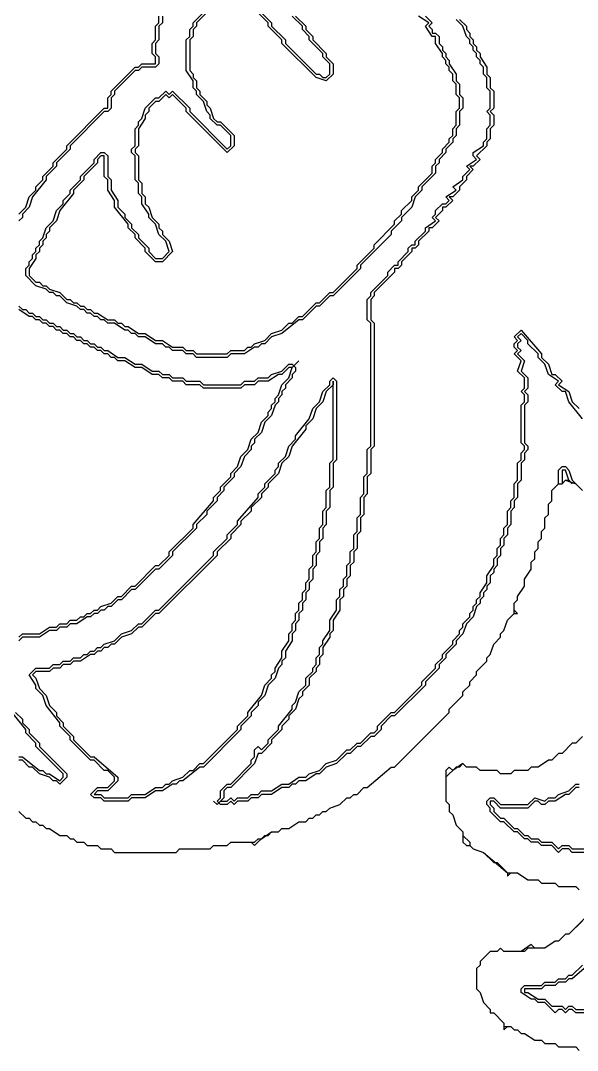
# Model space of a CAD drawing. Header units: millimetres. Extents: x 2 to 58.7, y 4.1 to 84.
# Drawn here: x 38.69 to 48.57, y 17.03 to 35.31 of the extents above; entities that cross this region are included whole.
import ezdxf

# ---------------------------------------------------------------- set-up
doc = ezdxf.new("R2010")
doc.units = ezdxf.units.MM
for name, color, linetype, true_color in [('CUT_OUTER', 1, 'Continuous', 0xa7a7a7), ('FILL_HAIR', 5, 'Continuous', 0x905530), ('FILL_SKIN', 3, 'Continuous', 0xfad3ab), ('FILL_WHITE', 4, 'Continuous', 0xf5f3f0), ('RAISED_METAL', 2, 'Continuous', 0xa7a7a7)]:
    doc.layers.add(name, color=color, linetype=linetype, true_color=true_color)

msp = doc.modelspace()

# ---------------------------------------------------------------- linework, layer by layer
at = {"layer": 'CUT_OUTER'}
for points in [[(38.662, 21.273), (38.783, 21.152), (38.844, 21.152), (38.904, 21.091), (38.965, 21.091), (39.026, 21.03), (39.086, 21.03), (39.147, 20.97), (39.207, 20.97), (39.389, 20.848), (39.51, 20.848), (39.571, 20.788), (39.632, 20.788), (39.692, 20.727), (39.813, 20.727), (39.874, 20.667), (40.056, 20.667), (40.116, 20.606), (40.298, 20.606), (40.359, 20.545), (41.45, 20.545), (41.51, 20.606), (42.056, 20.606), (42.116, 20.667), (42.359, 20.667), (42.419, 20.727), (42.783, 20.727), (42.843, 20.667), (43.025, 20.848), (43.086, 20.848), (43.146, 20.909), (43.268, 20.909), (43.328, 20.97), (43.449, 20.97), (43.631, 21.091), (43.752, 21.091), (43.813, 21.152), (43.874, 21.152), (43.934, 21.212), (43.995, 21.212), (44.055, 21.273), (44.116, 21.273), (44.177, 21.333), (44.358, 21.394), (44.48, 21.515), (44.54, 21.515), (44.601, 21.576), (44.661, 21.576), (44.783, 21.697), (44.843, 21.697), (45.267, 22.061), (45.328, 22.061), (46.297, 23.03), (46.297, 23.091), (46.54, 23.333), (46.54, 23.394), (46.661, 23.515), (46.661, 23.576), (46.782, 23.697), (46.782, 23.758), (46.964, 23.939), (46.964, 24), (47.025, 24.061), (47.085, 24.242), (47.206, 24.364), (47.206, 24.424), (47.267, 24.485), (47.328, 24.667), (47.449, 24.788), (47.509, 24.788), (47.449, 24.848), (47.449, 24.97), (47.509, 25.03), (47.509, 25.091), (47.631, 25.273), (47.631, 25.394), (47.752, 25.576), (47.752, 25.697), (47.812, 25.758), (47.812, 25.879), (47.873, 25.939), (47.873, 26.061), (47.934, 26.121), (47.934, 26.242), (47.994, 26.303), (47.994, 26.485), (48.055, 26.545), (48.055, 26.727), (48.115, 26.788), (48.115, 26.97), (48.237, 27.091), (48.297, 27.091), (48.358, 27.152), (48.54, 27.091), (48.661, 26.97)], [(48.661, 22.606), (48.54, 22.485), (48.479, 22.485), (48.297, 22.303), (48.237, 22.303), (48.115, 22.182), (48.055, 22.182), (47.873, 22.061), (47.752, 22.061), (47.691, 22), (47.449, 22), (47.388, 21.939), (47.206, 21.939), (47.146, 22), (46.843, 22), (46.782, 22.061), (46.6, 22.061), (46.54, 22.121), (46.358, 22), (46.297, 22.061), (46.237, 22), (46.237, 21.455), (46.297, 21.394), (46.297, 21.273), (46.358, 21.212), (46.419, 21.03), (46.54, 20.909), (46.54, 20.727), (46.6, 20.667), (46.661, 20.667), (46.722, 20.606), (46.903, 20.545), (47.085, 20.364), (47.146, 20.364), (47.328, 20.182), (47.328, 20.121), (47.388, 20.182), (47.509, 20.182), (47.691, 20.061), (47.873, 20.061), (47.934, 20), (48.176, 20), (48.237, 19.939), (48.54, 19.939), (48.6, 19.879)], [(48.661, 19.333), (48.418, 19.091), (48.358, 19.091), (48.237, 18.97), (48.176, 18.97), (47.994, 18.848), (47.812, 18.848), (47.752, 18.909), (47.57, 18.788), (47.267, 18.788), (47.206, 18.848), (47.146, 18.788), (47.025, 18.788), (46.843, 18.606), (46.843, 18.545), (46.782, 18.485), (46.782, 18.121), (46.843, 18.061), (46.903, 17.879), (47.025, 17.758), (47.025, 17.697), (47.085, 17.697), (47.267, 17.515), (47.267, 17.394), (47.328, 17.455), (47.388, 17.455), (47.449, 17.394), (47.509, 17.394), (47.57, 17.333), (47.631, 17.333), (47.812, 17.212), (47.934, 17.212), (47.994, 17.152), (48.176, 17.152), (48.237, 17.091), (48.54, 17.091), (48.6, 17.03)]]:
    msp.add_lwpolyline(points, dxfattribs=at)
at = {"layer": 'FILL_HAIR'}
for points in [[(46.479, 35.333), (46.6, 35.212), (46.6, 35.152), (46.661, 35.091), (46.661, 35.03), (46.722, 34.97), (46.722, 34.909), (46.782, 34.848), (46.782, 34.788), (46.843, 34.727), (46.843, 34.667), (46.964, 34.485), (46.964, 34.364), (47.025, 34.303), (47.025, 34.121), (47.085, 34.061), (47.085, 33.758), (47.025, 33.697), (47.085, 33.636), (47.085, 33.455), (47.025, 33.394), (47.025, 33.212), (46.964, 33.152), (46.964, 33.091), (46.782, 32.909), (46.843, 32.848), (46.722, 32.727), (46.661, 32.727), (46.722, 32.667), (46.6, 32.545), (46.6, 32.485), (46.479, 32.364), (46.479, 32.303), (46.358, 32.182), (46.297, 32.182), (46.358, 32.121), (46.237, 32), (46.176, 32), (46.176, 31.939), (46.055, 31.818), (46.116, 31.758), (45.994, 31.636), (45.934, 31.636), (45.934, 31.576), (45.752, 31.394), (45.752, 31.333), (45.691, 31.273), (45.631, 31.273), (45.631, 31.212), (45.449, 31.03), (45.449, 30.97), (45.389, 30.909), (45.328, 30.909), (45.328, 30.848), (44.964, 30.485), (44.964, 30.424), (44.904, 30.364), (44.904, 30), (44.964, 29.939), (44.964, 27.758), (44.904, 27.697), (44.904, 27.273), (44.843, 27.212), (44.843, 26.909), (44.783, 26.848), (44.783, 26.545), (44.722, 26.485), (44.722, 26.242), (44.661, 26.182), (44.661, 25.939), (44.601, 25.879), (44.601, 25.697), (44.54, 25.636), (44.54, 25.455), (44.48, 25.394), (44.48, 25.273), (44.419, 25.212), (44.419, 25.091), (44.358, 25.03), (44.358, 24.848), (44.237, 24.667), (44.237, 24.485), (44.177, 24.424), (44.177, 24.364), (44.055, 24.182), (44.055, 24.061), (43.995, 24), (43.995, 23.879), (43.934, 23.818), (43.934, 23.758), (43.813, 23.636), (43.813, 23.515), (43.692, 23.394), (43.692, 23.333), (43.631, 23.273), (43.571, 23.091), (43.449, 22.97), (43.449, 22.909), (43.328, 22.788), (43.328, 22.727), (43.146, 22.545), (43.146, 22.485), (42.965, 22.303), (42.904, 22.303), (42.843, 22.121), (42.419, 21.697), (42.359, 21.697), (42.298, 21.636), (42.298, 21.515), (42.177, 21.394), (42.116, 21.455), (42.177, 21.394), (42.237, 21.455), (42.359, 21.455), (42.419, 21.515), (42.48, 21.455), (42.54, 21.515), (42.722, 21.515), (42.783, 21.576), (42.904, 21.576), (42.965, 21.636), (43.146, 21.636), (43.328, 21.758), (43.449, 21.758), (43.631, 21.879), (43.752, 21.879), (43.813, 21.939), (43.995, 22), (44.116, 22.121), (44.298, 22.182), (44.48, 22.364), (44.54, 22.364), (44.661, 22.485), (44.722, 22.485), (44.904, 22.667), (44.964, 22.667), (45.025, 22.727), (45.025, 22.788), (45.267, 23.03), (45.328, 23.03), (45.813, 23.515), (45.813, 23.576), (46.055, 23.818), (46.055, 23.879), (46.176, 24), (46.176, 24.061), (46.358, 24.242), (46.358, 24.303), (46.479, 24.424), (46.479, 24.485), (46.54, 24.545), (46.54, 24.606), (46.661, 24.727), (46.661, 24.788), (46.722, 24.848), (46.722, 24.909), (46.782, 24.97), (46.782, 25.03), (46.843, 25.091), (46.843, 25.152), (46.964, 25.333), (46.964, 25.455), (47.085, 25.636), (47.085, 25.758), (47.146, 25.818), (47.146, 25.939), (47.206, 26), (47.206, 26.121), (47.267, 26.182), (47.267, 26.303), (47.328, 26.364), (47.328, 26.606), (47.388, 26.667), (47.388, 26.788), (47.449, 26.848), (47.449, 27.091), (47.509, 27.152), (47.509, 27.455), (47.57, 27.515), (47.57, 27.636), (47.631, 27.697), (47.631, 27.758), (47.57, 27.818), (47.57, 28.485), (47.631, 28.545), (47.631, 28.667), (47.57, 28.727), (47.631, 28.788), (47.631, 28.97), (47.509, 29.091), (47.57, 29.273), (47.449, 29.394), (47.509, 29.455), (47.449, 29.515), (47.449, 29.576), (47.509, 29.636), (47.449, 29.697), (47.57, 29.818), (47.934, 29.394), (47.934, 29.333), (48.055, 29.212), (48.115, 29.03), (48.176, 29.03), (48.297, 28.909), (48.237, 28.848), (48.418, 28.727), (48.479, 28.545), (48.6, 28.424)], [(48.6, 21.697), (48.54, 21.697), (48.418, 21.576), (48.358, 21.576), (48.176, 21.455), (48.055, 21.455), (47.994, 21.394), (47.934, 21.394), (47.873, 21.455), (47.812, 21.455), (47.691, 21.333), (47.206, 21.333), (47.085, 21.455), (47.025, 21.455), (47.025, 21.394), (47.085, 21.333), (47.085, 21.273), (47.206, 21.152), (47.267, 21.152), (47.449, 20.97), (47.509, 20.97), (47.631, 20.848), (47.691, 20.848), (47.752, 20.788), (47.873, 20.788), (47.934, 20.727), (48.115, 20.727), (48.237, 20.606), (48.297, 20.667), (48.418, 20.667), (48.479, 20.606), (49.024, 20.606)], [(48.903, 18.667), (48.479, 18.303), (48.418, 18.303), (48.358, 18.242), (48.237, 18.242), (48.176, 18.182), (47.994, 18.182), (47.934, 18.121), (47.631, 18.121), (47.631, 18.061), (47.691, 18.061), (47.873, 17.939), (47.994, 17.939), (48.115, 17.818), (48.297, 17.818), (48.358, 17.758), (48.418, 17.818), (48.479, 17.818), (48.54, 17.758), (49.63, 17.758)]]:
    msp.add_lwpolyline(points, dxfattribs=at)
at = {"layer": 'FILL_SKIN'}
for points in [[(43.571, 35.394), (43.752, 35.212), (43.752, 35.152), (43.874, 35.03), (43.874, 34.97), (44.116, 34.727), (44.116, 34.667), (44.237, 34.545), (44.237, 34.364), (44.116, 34.242), (43.934, 34.303), (43.328, 34.909), (43.328, 34.97), (43.086, 35.212), (43.086, 35.273), (42.662, 35.697)], [(41.995, 35.455), (41.813, 35.273), (41.813, 35.212), (41.753, 35.152), (41.753, 35.03), (41.692, 34.97), (41.692, 34.424), (41.753, 34.364), (41.753, 34.303), (41.813, 34.242), (41.813, 34.121), (41.874, 34.061), (41.874, 34), (41.995, 33.879), (41.995, 33.818), (42.056, 33.758), (42.116, 33.576), (42.177, 33.515), (42.237, 33.515), (42.48, 33.273), (42.48, 33.091), (42.359, 32.97), (41.631, 33.697), (41.631, 33.758), (41.389, 34), (41.328, 33.939), (41.268, 34), (41.147, 33.879), (41.086, 33.879), (40.965, 33.758), (40.965, 33.697), (40.904, 33.636), (40.904, 33.576), (40.783, 33.394), (40.783, 33.091), (40.722, 33.03), (40.722, 32.97), (40.783, 32.909), (40.783, 32.485), (40.844, 32.424), (40.844, 32.242), (40.904, 32.182), (40.904, 32.061), (40.965, 32), (41.025, 31.818), (41.147, 31.697), (41.147, 31.636), (41.207, 31.576), (41.207, 31.515), (41.328, 31.394), (41.389, 31.212), (41.207, 31.03), (41.086, 31.03), (40.904, 31.212), (40.904, 31.273), (40.722, 31.455), (40.722, 31.515), (40.601, 31.636), (40.601, 31.697), (40.359, 32), (40.359, 32.121), (40.238, 32.303), (40.238, 32.485), (40.177, 32.545), (40.177, 32.909), (40.116, 32.909), (40.056, 32.848), (40.056, 32.788), (39.813, 32.545), (39.813, 32.485), (39.632, 32.303), (39.632, 32.242), (39.389, 31.939), (39.329, 31.758), (39.207, 31.636), (39.207, 31.576), (39.147, 31.515), (39.147, 31.455), (39.086, 31.394), (39.086, 31.333), (39.026, 31.273), (39.026, 31.212), (38.965, 31.152), (38.965, 31.091), (38.844, 30.909), (38.844, 30.788), (38.965, 30.667), (39.026, 30.667), (39.086, 30.606), (39.147, 30.606), (39.207, 30.545), (39.389, 30.485), (39.51, 30.364), (39.571, 30.364), (39.632, 30.303), (39.692, 30.303), (39.753, 30.242), (39.813, 30.242), (39.874, 30.182), (39.935, 30.182), (39.995, 30.121), (40.056, 30.121), (40.238, 30), (40.359, 30), (40.419, 29.939), (40.48, 29.939), (40.541, 29.879), (40.601, 29.879), (40.783, 29.758), (40.904, 29.758), (41.086, 29.636), (41.207, 29.636), (41.389, 29.515), (41.571, 29.515), (41.631, 29.455), (41.753, 29.455), (41.813, 29.394), (42.359, 29.394), (42.419, 29.455), (42.662, 29.455), (42.722, 29.515), (42.783, 29.515), (42.843, 29.576), (43.025, 29.636), (43.146, 29.758), (43.328, 29.818), (43.449, 29.939), (43.51, 29.939), (43.631, 30.061), (43.692, 30.061), (43.934, 30.303), (43.995, 30.303), (44.177, 30.485), (44.237, 30.485), (44.661, 30.909), (44.661, 30.97), (44.964, 31.273), (44.964, 31.333), (45.328, 31.697), (45.328, 31.758), (45.449, 31.879), (45.449, 31.939), (45.631, 32.121), (45.631, 32.182), (45.752, 32.303), (45.752, 32.364), (45.994, 32.606), (45.994, 32.727), (46.055, 32.788), (46.055, 32.848), (46.176, 32.97), (46.176, 33.03), (46.297, 33.152), (46.297, 33.212), (46.358, 33.273), (46.358, 33.394), (46.419, 33.455), (46.419, 33.697), (46.479, 33.758), (46.479, 33.939), (46.419, 34), (46.419, 34.182), (46.358, 34.242), (46.358, 34.364), (46.297, 34.424), (46.297, 34.485), (46.237, 34.545), (46.237, 34.606), (46.176, 34.667), (46.176, 34.727), (46.055, 34.909), (46.055, 35.03), (45.994, 35.03), (45.873, 35.212), (45.934, 35.273), (45.752, 35.394)]]:
    msp.add_lwpolyline(points, dxfattribs=at)
at = {"layer": 'FILL_WHITE'}
for points in [[(38.662, 31.879), (38.783, 32), (38.844, 32.182), (38.965, 32.303), (38.965, 32.364), (39.086, 32.485), (39.086, 32.545), (39.268, 32.727), (39.268, 32.788), (39.51, 33.03), (39.51, 33.091), (40.177, 33.758), (40.238, 33.758), (40.238, 33.939), (40.298, 34), (40.298, 34.061), (40.722, 34.485), (40.783, 34.485), (40.844, 34.545), (41.086, 34.545), (41.086, 34.667), (41.025, 34.727), (41.025, 34.909), (41.086, 34.97), (41.086, 35.212), (41.147, 35.273), (41.147, 35.394)], [(38.662, 24.364), (38.723, 24.424), (39.026, 24.424), (39.207, 24.545), (39.329, 24.545), (39.389, 24.606), (39.51, 24.606), (39.571, 24.667), (39.692, 24.667), (39.753, 24.727), (39.813, 24.727), (39.874, 24.788), (39.935, 24.788), (39.995, 24.848), (40.056, 24.848), (40.116, 24.909), (40.298, 24.97), (40.419, 25.091), (40.48, 25.091), (40.662, 25.273), (40.722, 25.273), (41.086, 25.636), (41.147, 25.636), (41.328, 25.818), (41.328, 25.879), (41.753, 26.303), (41.753, 26.364), (42.116, 26.788), (42.116, 26.848), (42.237, 26.97), (42.237, 27.03), (42.419, 27.212), (42.419, 27.273), (42.54, 27.394), (42.601, 27.576), (42.722, 27.697), (42.783, 27.879), (42.904, 28), (42.965, 28.182), (43.086, 28.303), (43.086, 28.364), (43.146, 28.424), (43.146, 28.485), (43.207, 28.545), (43.207, 28.606), (43.268, 28.667), (43.328, 28.848), (43.449, 28.97), (43.51, 29.152), (43.631, 29.273), (43.51, 29.152), (43.449, 29.152), (43.328, 29.03), (43.268, 29.03), (43.086, 28.909), (42.904, 28.909), (42.843, 28.848), (42.662, 28.848), (42.601, 28.788), (41.934, 28.788), (41.874, 28.848), (41.631, 28.848), (41.571, 28.909), (41.389, 28.909), (41.328, 28.97), (41.207, 28.97), (41.147, 29.03), (41.025, 29.03), (40.844, 29.152), (40.722, 29.152), (40.541, 29.273), (40.419, 29.273), (40.359, 29.333), (40.298, 29.333), (40.238, 29.394), (40.177, 29.394), (40.116, 29.455), (40.056, 29.455), (39.995, 29.515), (39.935, 29.515), (39.874, 29.576), (39.813, 29.576), (39.753, 29.636), (39.692, 29.636), (39.632, 29.697), (39.571, 29.697), (39.51, 29.758), (39.45, 29.758), (39.389, 29.818), (39.329, 29.818), (39.268, 29.879), (39.207, 29.879), (39.147, 29.939), (39.086, 29.939), (39.026, 30), (38.965, 30), (38.904, 30.061), (38.844, 30.061), (38.662, 30.182)], [(38.662, 22.242), (38.723, 22.242), (39.026, 22), (39.086, 22), (39.147, 21.939), (39.207, 21.939), (39.389, 21.818), (39.45, 21.879), (39.45, 21.939), (38.965, 22.424), (38.965, 22.485), (38.783, 22.667), (38.783, 22.727), (38.541, 23.03)]]:
    msp.add_lwpolyline(points, dxfattribs=at)
for points in [[(44.237, 28.909), (44.237, 28.848), (44.116, 28.727), (44.055, 28.545), (43.934, 28.424), (43.874, 28.242), (43.752, 28.121), (43.752, 28.061), (43.51, 27.758), (43.449, 27.576), (43.328, 27.455), (43.268, 27.273), (43.086, 27.091), (43.086, 27.03), (42.965, 26.909), (42.965, 26.848), (42.783, 26.667), (42.783, 26.606), (42.601, 26.424), (42.601, 26.364), (42.419, 26.182), (42.419, 26.121), (42.177, 25.879), (42.177, 25.818), (41.147, 24.788), (41.086, 24.788), (40.844, 24.545), (40.783, 24.545), (40.662, 24.424), (40.48, 24.364), (40.359, 24.242), (40.298, 24.242), (40.238, 24.182), (40.177, 24.182), (40.116, 24.121), (40.056, 24.121), (39.995, 24.061), (39.935, 24.061), (39.753, 23.939), (39.632, 23.939), (39.571, 23.879), (39.45, 23.879), (39.389, 23.818), (39.268, 23.818), (39.207, 23.758), (38.965, 23.758), (38.904, 23.697), (38.965, 23.636), (39.026, 23.455), (39.147, 23.333), (39.207, 23.152), (39.329, 23.03), (39.329, 22.97), (39.45, 22.848), (39.45, 22.788), (39.632, 22.606), (39.632, 22.545), (39.935, 22.242), (39.995, 22.242), (40.419, 21.879), (40.419, 21.818), (40.238, 21.636), (40.056, 21.636), (39.995, 21.576), (40.116, 21.576), (40.177, 21.515), (40.601, 21.515), (40.662, 21.576), (40.904, 21.576), (41.086, 21.697), (41.207, 21.697), (41.268, 21.758), (41.328, 21.758), (41.389, 21.818), (41.571, 21.879), (41.692, 22), (41.753, 22), (41.874, 22.121), (41.934, 22.121), (42.54, 22.727), (42.54, 22.788), (42.722, 22.97), (42.722, 23.03), (42.965, 23.333), (43.025, 23.515), (43.146, 23.636), (43.146, 23.697), (43.207, 23.758), (43.207, 23.818), (43.328, 24), (43.328, 24.121), (43.449, 24.303), (43.449, 24.424), (43.51, 24.485), (43.51, 24.606), (43.571, 24.667), (43.571, 24.788), (43.631, 24.848), (43.631, 24.97), (43.692, 25.03), (43.692, 25.152), (43.752, 25.212), (43.752, 25.333), (43.813, 25.394), (43.813, 25.576), (43.874, 25.636), (43.874, 25.818), (43.934, 25.879), (43.934, 26.061), (43.995, 26.121), (43.995, 26.303), (44.055, 26.364), (44.055, 26.606), (44.116, 26.667), (44.116, 26.97), (44.177, 27.03), (44.177, 27.455), (44.237, 27.515)], [(48.297, 27.333), (48.297, 27.091), (48.358, 27.152), (48.418, 27.152), (48.479, 27.091), (48.418, 27.152), (48.358, 27.333)]]:
    msp.add_lwpolyline(points, close=True, dxfattribs=at)
at = {"layer": 'RAISED_METAL'}
for points in [[(42.662, 35.758), (43.146, 35.273), (43.146, 35.212), (43.389, 34.97), (43.389, 34.909), (43.934, 34.364), (43.995, 34.364), (44.055, 34.303), (44.116, 34.303), (44.177, 34.364), (44.177, 34.545), (44.055, 34.667), (44.055, 34.727), (43.813, 34.97), (43.813, 35.03), (43.692, 35.152), (43.692, 35.212), (43.51, 35.394)], [(45.873, 35.394), (45.994, 35.273), (45.934, 35.212), (45.994, 35.152), (45.994, 35.091), (46.055, 35.091), (46.116, 35.03), (46.116, 34.909), (46.176, 34.848), (46.176, 34.788), (46.237, 34.727), (46.237, 34.667), (46.297, 34.606), (46.297, 34.545), (46.419, 34.364), (46.419, 34.242), (46.479, 34.182), (46.479, 34), (46.54, 33.939), (46.54, 33.758), (46.479, 33.697), (46.479, 33.455), (46.419, 33.394), (46.419, 33.273), (46.358, 33.212), (46.358, 33.152), (46.237, 33.03), (46.237, 32.97), (46.116, 32.848), (46.116, 32.788), (46.055, 32.727), (46.055, 32.606), (45.813, 32.364), (45.813, 32.303), (45.691, 32.182), (45.631, 32), (45.449, 31.818), (45.449, 31.758), (45.267, 31.576), (45.267, 31.515), (44.722, 30.97), (44.722, 30.909), (44.237, 30.424), (44.177, 30.424), (43.995, 30.242), (43.934, 30.242), (43.692, 30), (43.631, 30), (43.328, 29.758), (43.146, 29.697), (43.025, 29.576), (42.965, 29.576), (42.904, 29.515), (42.843, 29.515), (42.662, 29.394), (42.419, 29.394), (42.359, 29.333), (41.813, 29.333), (41.753, 29.394), (41.631, 29.394), (41.571, 29.455), (41.389, 29.455), (41.328, 29.515), (41.268, 29.515), (41.207, 29.576), (41.086, 29.576), (40.904, 29.697), (40.783, 29.697), (40.722, 29.758), (40.662, 29.758), (40.601, 29.818), (40.541, 29.818), (40.359, 29.939), (40.238, 29.939), (40.177, 30), (40.116, 30), (40.056, 30.061), (39.995, 30.061), (39.935, 30.121), (39.874, 30.121), (39.813, 30.182), (39.753, 30.182), (39.692, 30.242), (39.51, 30.303), (39.389, 30.424), (39.329, 30.424), (39.268, 30.485), (39.207, 30.485), (39.147, 30.545), (38.965, 30.606), (38.783, 30.788), (38.783, 30.909), (38.844, 30.97), (38.844, 31.03), (38.904, 31.091), (38.904, 31.152), (38.965, 31.212), (38.965, 31.273), (39.026, 31.333), (39.026, 31.394), (39.086, 31.455), (39.147, 31.636), (39.268, 31.758), (39.329, 31.939), (39.45, 32.061), (39.45, 32.121), (39.571, 32.242), (39.571, 32.303), (39.753, 32.485), (39.753, 32.545), (39.995, 32.788), (39.995, 32.848), (40.116, 32.97), (40.177, 32.97), (40.238, 32.909), (40.238, 32.545), (40.298, 32.485), (40.298, 32.303), (40.419, 32.121), (40.419, 32), (40.541, 31.879), (40.541, 31.818), (40.662, 31.697), (40.662, 31.636), (40.783, 31.515), (40.783, 31.455), (40.965, 31.273), (40.965, 31.212), (41.086, 31.091), (41.207, 31.091), (41.328, 31.212), (41.268, 31.394), (41.147, 31.515), (41.086, 31.697), (40.965, 31.818), (40.965, 31.879), (40.844, 32.061), (40.844, 32.182), (40.783, 32.242), (40.783, 32.424), (40.722, 32.485), (40.722, 32.909), (40.662, 32.97), (40.662, 33.03), (40.722, 33.091), (40.722, 33.394), (40.783, 33.455), (40.783, 33.515), (40.844, 33.576), (40.904, 33.758), (41.086, 33.939), (41.147, 33.939), (41.268, 34.061), (41.328, 34), (41.389, 34.061), (41.692, 33.758), (41.692, 33.697), (42.359, 33.03), (42.419, 33.091), (42.419, 33.273), (42.237, 33.455), (42.177, 33.455), (42.056, 33.576), (42.056, 33.636), (41.995, 33.697), (41.934, 33.879), (41.813, 34), (41.813, 34.061), (41.753, 34.121), (41.753, 34.242), (41.631, 34.424), (41.631, 34.97), (41.692, 35.03), (41.692, 35.152), (41.753, 35.212), (41.753, 35.273), (41.995, 35.515)], [(41.207, 35.394), (41.207, 35.273), (41.147, 35.212), (41.147, 34.97), (41.086, 34.909), (41.086, 34.727), (41.147, 34.667), (41.147, 34.545), (41.086, 34.485), (40.844, 34.485), (40.783, 34.424), (40.722, 34.424), (40.359, 34.061), (40.359, 34), (40.298, 33.939), (40.298, 33.758), (40.238, 33.697), (40.177, 33.697), (39.571, 33.091), (39.571, 33.03), (39.329, 32.788), (39.329, 32.727), (39.147, 32.545), (39.147, 32.485), (38.904, 32.182), (38.844, 32), (38.723, 31.879), (38.723, 31.818), (38.662, 31.758)], [(48.661, 28.242), (48.418, 28.545), (48.358, 28.727), (48.297, 28.727), (48.176, 28.848), (48.237, 28.909), (48.055, 29.03), (47.994, 29.212), (47.873, 29.333), (47.873, 29.394), (47.691, 29.576), (47.691, 29.636), (47.57, 29.758), (47.509, 29.697), (47.57, 29.636), (47.509, 29.576), (47.509, 29.515), (47.57, 29.455), (47.509, 29.394), (47.631, 29.273), (47.57, 29.091), (47.691, 28.97), (47.691, 28.788), (47.631, 28.727), (47.691, 28.667), (47.691, 28.545), (47.631, 28.485), (47.631, 27.818), (47.691, 27.758), (47.691, 27.697), (47.631, 27.636), (47.631, 27.515), (47.57, 27.455), (47.57, 27.152), (47.509, 27.091), (47.509, 26.848), (47.449, 26.788), (47.449, 26.667), (47.388, 26.606), (47.388, 26.364), (47.328, 26.303), (47.328, 26.182), (47.267, 26.121), (47.267, 26), (47.206, 25.939), (47.206, 25.818), (47.146, 25.758), (47.146, 25.636), (47.085, 25.576), (47.085, 25.515), (47.025, 25.455), (47.025, 25.333), (46.964, 25.273), (46.964, 25.212), (46.903, 25.152), (46.903, 25.091), (46.843, 25.03), (46.843, 24.97), (46.782, 24.909), (46.722, 24.727), (46.6, 24.606), (46.54, 24.424), (46.419, 24.303), (46.419, 24.242), (46.237, 24.061), (46.237, 24), (46.116, 23.879), (46.116, 23.818), (45.873, 23.576), (45.873, 23.515), (45.328, 22.97), (45.267, 22.97), (45.086, 22.788), (45.086, 22.727), (44.964, 22.606), (44.904, 22.606), (44.722, 22.424), (44.661, 22.424), (44.54, 22.303), (44.48, 22.303), (44.298, 22.121), (44.116, 22.061), (43.995, 21.939), (43.934, 21.939), (43.752, 21.818), (43.631, 21.818), (43.571, 21.758), (43.51, 21.758), (43.449, 21.697), (43.328, 21.697), (43.146, 21.576), (42.965, 21.576), (42.904, 21.515), (42.783, 21.515), (42.722, 21.455), (42.54, 21.455), (42.48, 21.394), (42.419, 21.455), (42.359, 21.394), (42.237, 21.394), (42.177, 21.455), (42.237, 21.515), (42.237, 21.636), (42.359, 21.758), (42.419, 21.758), (42.783, 22.121), (42.783, 22.182), (42.843, 22.242), (42.843, 22.364), (42.904, 22.424), (42.965, 22.364), (43.086, 22.485), (43.086, 22.545), (43.268, 22.727), (43.268, 22.788), (43.51, 23.091), (43.51, 23.152), (43.571, 23.212), (43.631, 23.394), (43.752, 23.515), (43.752, 23.636), (43.874, 23.758), (43.874, 23.818), (43.934, 23.879), (43.934, 24), (43.995, 24.061), (43.995, 24.182), (44.055, 24.242), (44.055, 24.303), (44.177, 24.485), (44.177, 24.667), (44.298, 24.848), (44.298, 25.03), (44.358, 25.091), (44.358, 25.212), (44.419, 25.273), (44.419, 25.394), (44.48, 25.455), (44.48, 25.636), (44.54, 25.697), (44.54, 25.879), (44.601, 25.939), (44.601, 26.182), (44.661, 26.242), (44.661, 26.485), (44.722, 26.545), (44.722, 26.848), (44.783, 26.909), (44.783, 27.212), (44.843, 27.273), (44.843, 27.697), (44.904, 27.758), (44.904, 29.939), (44.843, 30), (44.843, 30.364), (44.904, 30.424), (44.904, 30.485), (45.207, 30.788), (45.207, 30.848), (45.328, 30.97), (45.389, 30.97), (45.389, 31.03), (45.57, 31.212), (45.57, 31.273), (45.631, 31.333), (45.691, 31.333), (45.691, 31.394), (45.873, 31.576), (45.873, 31.636), (46.055, 31.758), (45.994, 31.818), (46.055, 31.879), (46.055, 31.939), (46.176, 32.061), (46.237, 32.061), (46.297, 32.121), (46.237, 32.182), (46.419, 32.303), (46.358, 32.364), (46.54, 32.485), (46.54, 32.545), (46.661, 32.667), (46.6, 32.727), (46.782, 32.848), (46.722, 32.909), (46.722, 32.97), (46.903, 33.091), (46.903, 33.152), (46.964, 33.212), (46.964, 33.394), (47.025, 33.455), (47.025, 33.636), (46.964, 33.697), (47.025, 33.758), (47.025, 34.061), (46.964, 34.121), (46.964, 34.303), (46.903, 34.364), (46.903, 34.485), (46.843, 34.545), (46.843, 34.606), (46.782, 34.667), (46.782, 34.727), (46.722, 34.788), (46.722, 34.848), (46.661, 34.909), (46.661, 34.97), (46.6, 35.03), (46.54, 35.212), (46.419, 35.333)], [(38.662, 30.242), (38.723, 30.182), (38.783, 30.182), (38.844, 30.121), (38.904, 30.121), (38.965, 30.061), (39.026, 30.061), (39.086, 30), (39.147, 30), (39.207, 29.939), (39.268, 29.939), (39.329, 29.879), (39.389, 29.879), (39.45, 29.818), (39.51, 29.818), (39.571, 29.758), (39.632, 29.758), (39.692, 29.697), (39.753, 29.697), (39.813, 29.636), (39.874, 29.636), (39.935, 29.576), (39.995, 29.576), (40.056, 29.515), (40.116, 29.515), (40.177, 29.455), (40.238, 29.455), (40.419, 29.333), (40.541, 29.333), (40.722, 29.212), (40.844, 29.212), (41.025, 29.091), (41.147, 29.091), (41.207, 29.03), (41.328, 29.03), (41.389, 28.97), (41.571, 28.97), (41.631, 28.909), (41.874, 28.909), (41.934, 28.848), (42.601, 28.848), (42.662, 28.909), (42.843, 28.909), (42.904, 28.97), (43.086, 28.97), (43.146, 29.03), (43.328, 29.091), (43.449, 29.212), (43.51, 29.212), (43.571, 29.152), (43.571, 29.091), (43.51, 29.03), (43.51, 28.97), (43.389, 28.848), (43.389, 28.788), (43.328, 28.727), (43.328, 28.667), (43.268, 28.606), (43.268, 28.545), (43.207, 28.485), (43.146, 28.303), (43.025, 28.182), (42.965, 28), (42.843, 27.879), (42.843, 27.818), (42.783, 27.758), (42.783, 27.697), (42.662, 27.576), (42.601, 27.394), (42.48, 27.273), (42.48, 27.212), (42.298, 27.03), (42.298, 26.97), (42.177, 26.848), (42.177, 26.788), (41.995, 26.606), (41.995, 26.545), (41.813, 26.364), (41.813, 26.303), (41.389, 25.879), (41.389, 25.818), (41.147, 25.576), (41.086, 25.576), (40.722, 25.212), (40.662, 25.212), (40.48, 25.03), (40.419, 25.03), (40.298, 24.909), (40.238, 24.909), (40.177, 24.848), (40.116, 24.848), (40.056, 24.788), (39.995, 24.788), (39.935, 24.727), (39.874, 24.727), (39.692, 24.606), (39.571, 24.606), (39.51, 24.545), (39.389, 24.545), (39.329, 24.485), (39.207, 24.485), (39.026, 24.364), (38.723, 24.364), (38.662, 24.303)], [(38.662, 21.273), (38.783, 21.152), (38.844, 21.152), (38.904, 21.091), (38.965, 21.091), (39.026, 21.03), (39.086, 21.03), (39.147, 20.97), (39.207, 20.97), (39.389, 20.848), (39.51, 20.848), (39.571, 20.788), (39.632, 20.788), (39.692, 20.727), (39.813, 20.727), (39.874, 20.667), (40.056, 20.667), (40.116, 20.606), (40.298, 20.606), (40.359, 20.545), (41.45, 20.545), (41.51, 20.606), (42.056, 20.606), (42.116, 20.667), (42.359, 20.667), (42.419, 20.727), (42.843, 20.727), (42.904, 20.788), (42.965, 20.788), (43.146, 20.909), (43.268, 20.909), (43.328, 20.97), (43.449, 20.97), (43.631, 21.091), (43.752, 21.091), (43.813, 21.152), (43.874, 21.152), (43.934, 21.212), (43.995, 21.212), (44.055, 21.273), (44.116, 21.273), (44.177, 21.333), (44.358, 21.394), (44.48, 21.515), (44.54, 21.515), (44.601, 21.576), (44.661, 21.576), (44.783, 21.697), (44.843, 21.697), (45.267, 22.061), (45.328, 22.061), (46.297, 23.03), (46.297, 23.091), (46.54, 23.333), (46.54, 23.394), (46.661, 23.515), (46.661, 23.576), (46.782, 23.697), (46.782, 23.758), (46.964, 23.939), (46.964, 24), (47.025, 24.061), (47.085, 24.242), (47.206, 24.364), (47.206, 24.424), (47.267, 24.485), (47.328, 24.667), (47.449, 24.788), (47.449, 24.97), (47.509, 25.03), (47.509, 25.091), (47.631, 25.273), (47.631, 25.394), (47.752, 25.576), (47.752, 25.697), (47.812, 25.758), (47.812, 25.879), (47.873, 25.939), (47.873, 26.061), (47.934, 26.121), (47.934, 26.242), (47.994, 26.303), (47.994, 26.485), (48.055, 26.545), (48.055, 26.727), (48.115, 26.788), (48.115, 26.97), (48.237, 27.091), (48.237, 27.333), (48.297, 27.394), (48.358, 27.394), (48.418, 27.333), (48.479, 27.152), (48.661, 26.97)], [(38.601, 23.03), (38.723, 22.909), (38.723, 22.848), (38.844, 22.727), (38.844, 22.667), (39.026, 22.485), (39.026, 22.424), (39.51, 21.939), (39.51, 21.879), (39.389, 21.758), (39.329, 21.818), (39.268, 21.818), (39.207, 21.879), (39.026, 21.939), (38.904, 22.061), (38.844, 22.061), (38.723, 22.182), (38.662, 22.182)], [(48.661, 22.606), (48.54, 22.485), (48.479, 22.485), (48.297, 22.303), (48.237, 22.303), (48.115, 22.182), (48.055, 22.182), (47.873, 22.061), (47.752, 22.061), (47.691, 22), (47.449, 22), (47.388, 21.939), (47.206, 21.939), (47.146, 22), (46.843, 22), (46.782, 22.061), (46.6, 22.061), (46.54, 22.121), (46.479, 22.061), (46.419, 22.061), (46.237, 21.879), (46.237, 21.455), (46.297, 21.394), (46.297, 21.273), (46.358, 21.212), (46.419, 21.03), (46.54, 20.909), (46.54, 20.848), (46.661, 20.727), (46.661, 20.667), (46.722, 20.606), (46.903, 20.545), (47.328, 20.182), (47.509, 20.182), (47.691, 20.061), (47.873, 20.061), (47.934, 20), (48.176, 20), (48.237, 19.939), (48.54, 19.939), (48.6, 19.879)], [(49.024, 20.545), (48.479, 20.545), (48.418, 20.606), (48.297, 20.606), (48.237, 20.545), (48.115, 20.667), (47.934, 20.667), (47.873, 20.727), (47.752, 20.727), (47.691, 20.788), (47.631, 20.788), (47.509, 20.909), (47.449, 20.909), (47.267, 21.091), (47.206, 21.091), (47.025, 21.273), (47.025, 21.333), (46.964, 21.394), (46.964, 21.455), (47.025, 21.515), (47.085, 21.515), (47.206, 21.394), (47.691, 21.394), (47.812, 21.515), (47.994, 21.455), (48.055, 21.515), (48.176, 21.515), (48.237, 21.576), (48.418, 21.636), (48.54, 21.758), (48.6, 21.758)], [(48.721, 19.394), (48.418, 19.091), (48.358, 19.091), (48.237, 18.97), (48.176, 18.97), (47.994, 18.848), (47.691, 18.848), (47.631, 18.788), (47.267, 18.788), (47.206, 18.848), (47.146, 18.788), (47.025, 18.788), (46.843, 18.606), (46.843, 18.545), (46.782, 18.485), (46.782, 18.121), (46.843, 18.061), (46.903, 17.879), (47.025, 17.758), (47.025, 17.697), (47.085, 17.697), (47.267, 17.515), (47.267, 17.455), (47.388, 17.455), (47.449, 17.394), (47.509, 17.394), (47.57, 17.333), (47.631, 17.333), (47.812, 17.212), (47.934, 17.212), (47.994, 17.152), (48.176, 17.152), (48.237, 17.091), (48.54, 17.091), (48.6, 17.03)], [(49.63, 17.697), (48.54, 17.697), (48.479, 17.758), (48.418, 17.758), (48.358, 17.697), (48.297, 17.758), (48.237, 17.758), (48.176, 17.697), (47.994, 17.879), (47.873, 17.879), (47.812, 17.939), (47.752, 17.939), (47.57, 18.061), (47.57, 18.121), (47.631, 18.182), (47.934, 18.182), (47.994, 18.242), (48.176, 18.242), (48.237, 18.303), (48.358, 18.303), (48.418, 18.364), (48.479, 18.364), (48.661, 18.545)]]:
    msp.add_lwpolyline(points, dxfattribs=at)
msp.add_lwpolyline([(44.237, 28.97), (44.298, 28.909), (44.298, 27.515), (44.237, 27.455), (44.237, 27.03), (44.177, 26.97), (44.177, 26.667), (44.116, 26.606), (44.116, 26.364), (44.055, 26.303), (44.055, 26.121), (43.995, 26.061), (43.995, 25.879), (43.934, 25.818), (43.934, 25.636), (43.874, 25.576), (43.874, 25.394), (43.813, 25.333), (43.813, 25.212), (43.752, 25.152), (43.752, 25.03), (43.692, 24.97), (43.692, 24.848), (43.631, 24.788), (43.631, 24.667), (43.571, 24.606), (43.571, 24.485), (43.51, 24.424), (43.51, 24.303), (43.389, 24.121), (43.389, 24), (43.328, 23.939), (43.328, 23.879), (43.268, 23.818), (43.207, 23.636), (43.086, 23.515), (43.025, 23.333), (42.904, 23.212), (42.904, 23.152), (42.783, 23.03), (42.783, 22.97), (42.601, 22.788), (42.601, 22.727), (41.934, 22.061), (41.874, 22.061), (41.571, 21.818), (41.51, 21.818), (41.45, 21.758), (41.389, 21.758), (41.207, 21.636), (41.086, 21.636), (40.904, 21.515), (40.662, 21.515), (40.601, 21.455), (40.177, 21.455), (40.116, 21.515), (39.995, 21.515), (39.935, 21.576), (40.056, 21.697), (40.238, 21.697), (40.359, 21.818), (40.359, 21.879), (40.238, 22), (40.177, 22), (39.995, 22.182), (39.935, 22.182), (39.571, 22.545), (39.571, 22.606), (39.389, 22.788), (39.389, 22.848), (39.147, 23.152), (39.086, 23.333), (38.965, 23.455), (38.965, 23.515), (38.844, 23.697), (38.965, 23.818), (39.207, 23.818), (39.268, 23.879), (39.389, 23.879), (39.45, 23.939), (39.571, 23.939), (39.632, 24), (39.753, 24), (39.813, 24.061), (39.874, 24.061), (39.935, 24.121), (39.995, 24.121), (40.056, 24.182), (40.116, 24.182), (40.177, 24.242), (40.359, 24.303), (40.48, 24.424), (40.662, 24.485), (40.783, 24.606), (40.844, 24.606), (41.086, 24.848), (41.147, 24.848), (42.116, 25.818), (42.116, 25.879), (42.359, 26.121), (42.359, 26.182), (42.54, 26.364), (42.54, 26.424), (42.904, 26.848), (42.904, 26.909), (43.025, 27.03), (43.025, 27.091), (43.207, 27.273), (43.207, 27.333), (43.268, 27.394), (43.268, 27.455), (43.389, 27.576), (43.449, 27.758), (43.571, 27.879), (43.571, 27.939), (43.813, 28.242), (43.874, 28.424), (43.995, 28.545), (44.055, 28.727), (44.177, 28.848), (44.177, 28.909)], close=True, dxfattribs=at)

doc.saveas('drawing.dxf')
